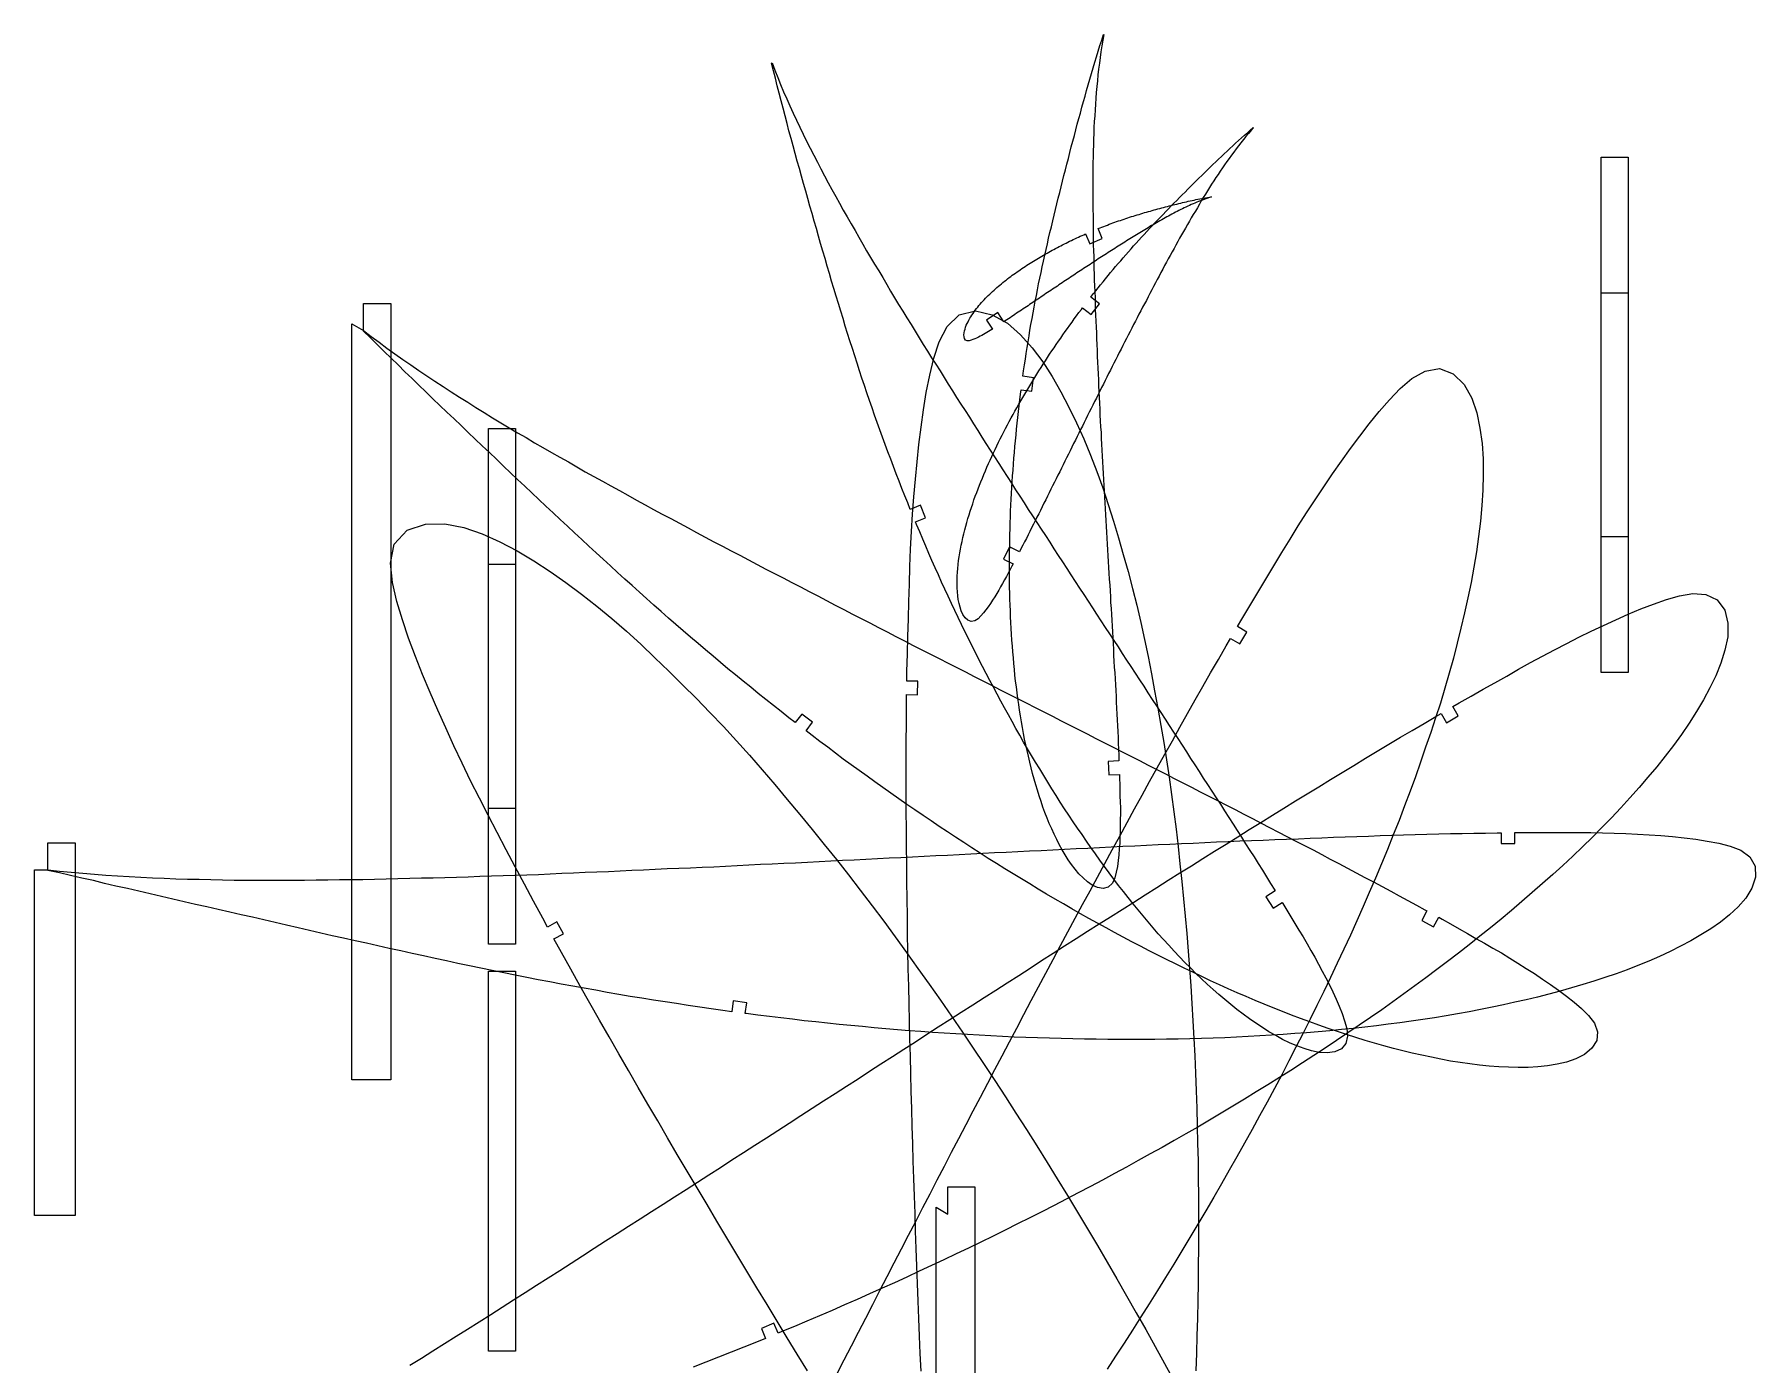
# Model space of a CAD drawing. Header units: metres. Extents: x -392 to 295, y -1011 to 85.
# Drawn here: x -377 to 257, y -405 to 85 of the extents above; entities that cross this region are included whole.
import ezdxf

# ---------------------------------------------------------------- set-up
doc = ezdxf.new("R2010")
doc.units = ezdxf.units.M
for name, color, linetype in [('JIG_OUTLINE', 5, 'Continuous'), ('OUTLINE', 7, 'Continuous'), ('RIB_OUTLINE', 7, 'Continuous')]:
    doc.layers.add(name, color=color, linetype=linetype)

msp = doc.modelspace()

# ---------------------------------------------------------------- linework, layer by layer
at = {"layer": 'JIG_OUTLINE'}
for points in [[(210, -75), (210, -100), (200, -100), (200, 40), (210, 40), (210, -75)], [(210, -125), (210, -150), (200, -150), (200, -10), (210, -10), (210, -125)], [(-246, -300), (-256, -300), (-260.33, -300), (-260.33, -21.41), (-256, -23.91), (-256, -13.91), (-246, -13.91), (-246, -300)], [(-200, -200), (-210, -200), (-210, -175), (-210, -60), (-200, -60), (-200, -200)], [(-200, -110), (-200, -250), (-210, -250), (-210, -225), (-210, -110), (-200, -110)], [(-362.33, -350), (-372.33, -350), (-377.33, -350), (-377.33, -222.66), (-372.33, -222.66), (-372.33, -212.66), (-362.33, -212.66), (-362.33, -350)], [(-200, -400), (-210, -400), (-210, -375), (-210, -260), (-200, -260), (-200, -400)]]:
    msp.add_lwpolyline(points, close=True, dxfattribs=at)
at = {"layer": 'OUTLINE'}
msp.add_lwpolyline([(-30.75, -625.61), (-40.75, -625.61), (-45.08, -625.61), (-45.08, -347.01), (-40.75, -349.51), (-40.75, -339.51), (-30.75, -339.51), (-30.75, -625.61)], close=True, dxfattribs=at)
at = {"layer": 'RIB_OUTLINE'}
for points in [[(16.77, 85.22), (16.38, 83.1), (16.04, 80.98), (15.71, 78.85), (15.38, 76.72), (15.11, 74.58), (14.86, 72.44), (14.61, 70.3), (14.38, 68.15), (14.18, 66), (13.99, 63.85), (13.79, 61.7), (13.64, 59.55), (13.52, 57.39), (13.4, 55.23), (13.25, 53.08), (13.12, 50.92), (13.03, 48.76), (12.99, 46.6), (12.94, 44.43), (12.89, 42.27), (12.79, 40.11), (12.75, 37.95), (12.74, 35.79), (12.75, 33.62), (12.74, 31.46), (12.73, 29.3), (12.68, 27.14), (12.67, 24.97), (12.71, 22.81), (12.76, 20.64), (12.8, 18.48), (12.79, 16.32), (12.78, 14.15), (12.78, 11.99), (12.82, 9.83), (12.89, 7.66), (12.97, 5.5), (13.05, 3.34), (13.08, 1.17), (13.11, -0.99), (13.16, -3.15), (13.23, -5.32), (13.33, -7.48), (13.43, -9.64), (13.52, -11.8), (13.58, -13.97), (13.63, -16.13), (13.7, -18.29), (13.78, -20.45), (13.89, -22.62), (14.01, -24.78), (14.11, -26.94), (14.21, -29.1), (14.27, -31.26), (14.33, -33.43), (14.42, -35.59), (14.51, -37.75), (14.62, -39.91), (14.74, -42.08), (14.86, -44.24), (14.97, -46.4), (15.06, -48.56), (15.15, -50.72), (15.25, -52.89), (15.35, -55.05), (15.47, -57.21), (15.59, -59.37), (15.72, -61.53), (15.84, -63.69), (15.96, -65.85), (16.07, -68.01), (16.17, -70.18), (16.28, -72.34), (16.4, -74.5), (16.52, -76.66), (16.65, -78.82), (16.77, -80.98), (16.91, -83.14), (17.03, -85.3), (17.15, -87.46), (17.27, -89.62), (17.39, -91.78), (17.51, -93.95), (17.64, -96.11), (17.76, -98.27), (17.89, -100.43), (18.02, -102.59), (18.15, -104.75), (18.28, -106.91), (18.4, -109.07), (18.53, -111.23), (18.66, -113.39), (18.79, -115.55), (18.92, -117.71), (19.04, -119.87), (19.16, -122.03), (19.28, -124.19), (19.41, -126.35), (19.53, -128.51), (19.67, -130.67), (19.81, -132.83), (19.93, -134.99), (20.05, -137.15), (20.16, -139.31), (20.27, -141.47), (20.38, -143.64), (20.5, -145.8), (20.63, -147.96), (20.77, -150.11), (20.9, -152.27), (21.02, -154.43), (21.14, -156.59), (21.25, -158.76), (21.35, -160.92), (21.45, -163.08), (21.56, -165.24), (21.68, -167.4), (21.82, -169.56), (21.94, -171.72), (22.03, -173.88), (22.09, -176.04), (22.16, -178.2), (22.24, -180.36), (22.33, -182.52), (22.33, -182.53), (18.34, -182.71), (18.57, -187.71), (22.54, -187.53), (22.58, -189.01), (22.63, -191.17), (22.67, -193.33), (22.71, -195.49), (22.79, -197.66), (22.85, -199.82), (22.86, -201.98), (22.83, -204.14), (22.8, -206.3), (22.78, -208.47), (22.72, -210.63), (22.6, -212.79), (22.46, -214.95), (22.28, -217.1), (22.08, -219.26), (21.76, -221.4), (21.34, -223.52), (20.8, -225.61), (19.91, -227.57), (18.42, -229), (16.5, -229.49), (14.47, -229.14), (12.52, -228.27), (10.72, -227.08), (9.1, -225.64), (7.6, -224.09), (6.19, -222.46), (4.88, -220.74), (3.66, -218.96), (2.5, -217.13), (1.4, -215.27), (0.36, -213.38), (-0.61, -211.45), (-1.55, -209.5), (-2.46, -207.54), (-3.33, -205.57), (-4.15, -203.57), (-4.92, -201.55), (-5.66, -199.52), (-6.36, -197.48), (-7.04, -195.42), (-7.7, -193.36), (-8.33, -191.3), (-8.92, -189.22), (-9.49, -187.13), (-10.04, -185.04), (-10.55, -182.94), (-11.04, -180.83), (-11.53, -178.72), (-11.99, -176.61), (-12.42, -174.49), (-12.83, -172.37), (-13.23, -170.24), (-13.6, -168.11), (-13.94, -165.97), (-14.27, -163.84), (-14.59, -161.7), (-14.9, -159.56), (-15.2, -157.41), (-15.48, -155.27), (-15.75, -153.12), (-15.99, -150.97), (-16.2, -148.82), (-16.39, -146.66), (-16.58, -144.5), (-16.76, -142.35), (-16.93, -140.19), (-17.09, -138.03), (-17.24, -135.87), (-17.38, -133.71), (-17.5, -131.55), (-17.59, -129.39), (-17.68, -127.23), (-17.75, -125.07), (-17.82, -122.9), (-17.88, -120.74), (-17.94, -118.58), (-17.98, -116.41), (-18.01, -114.25), (-18.02, -112.08), (-18.01, -109.92), (-17.99, -107.76), (-17.95, -105.59), (-17.92, -103.43), (-17.89, -101.26), (-17.85, -99.1), (-17.8, -96.94), (-17.74, -94.77), (-17.67, -92.61), (-17.57, -90.45), (-17.47, -88.28), (-17.35, -86.12), (-17.23, -83.96), (-17.11, -81.8), (-16.98, -79.64), (-16.85, -77.48), (-16.7, -75.32), (-16.54, -73.16), (-16.37, -71), (-16.19, -68.85), (-16, -66.69), (-15.8, -64.54), (-15.6, -62.38), (-15.39, -60.23), (-15.17, -58.07), (-14.95, -55.92), (-14.71, -53.77), (-14.45, -51.62), (-14.19, -49.47), (-13.92, -47.33), (-13.71, -45.74), (-9.77, -46.27), (-9.1, -41.31), (-13.06, -40.78), (-12.79, -38.74), (-12.48, -36.6), (-12.15, -34.46), (-11.81, -32.32), (-11.47, -30.19), (-11.13, -28.05), (-10.79, -25.91), (-10.45, -23.77), (-10.08, -21.64), (-9.7, -19.51), (-9.29, -17.39), (-8.89, -15.26), (-8.49, -13.13), (-8.1, -11), (-7.69, -8.88), (-7.27, -6.76), (-6.82, -4.64), (-6.37, -2.52), (-5.91, -0.41), (-5.46, 1.71), (-4.98, 3.82), (-4.51, 5.93), (-4.05, 8.04), (-3.57, 10.16), (-3.08, 12.26), (-2.57, 14.36), (-2.06, 16.47), (-1.56, 18.57), (-1.07, 20.68), (-0.59, 22.79), (-0.06, 24.88), (0.49, 26.98), (1.02, 29.07), (1.53, 31.18), (2.05, 33.27), (2.6, 35.37), (3.16, 37.46), (3.7, 39.55), (4.22, 41.65), (4.76, 43.74), (5.33, 45.82), (5.9, 47.91), (6.43, 50.01), (6.98, 52.1), (7.54, 54.18), (8.12, 56.26), (8.69, 58.35), (9.24, 60.44), (9.84, 62.51), (10.41, 64.59), (10.99, 66.67), (11.61, 68.74), (12.23, 70.8), (12.8, 72.88), (13.44, 74.94), (14.1, 76.98), (14.69, 79.06), (15.33, 81.11), (15.97, 83.16), (16.59, 85.22), (16.77, 85.22)], [(-105.52, 74.73), (-104.5, 72.05), (-103.42, 69.39), (-102.33, 66.74), (-101.23, 64.1), (-100.08, 61.47), (-98.89, 58.86), (-97.7, 56.24), (-96.49, 53.64), (-95.25, 51.04), (-94, 48.45), (-92.76, 45.87), (-91.46, 43.3), (-90.14, 40.74), (-88.81, 38.19), (-87.5, 35.63), (-86.19, 33.07), (-84.83, 30.53), (-83.42, 28.02), (-82.01, 25.51), (-80.61, 22.99), (-79.25, 20.46), (-77.84, 17.95), (-76.4, 15.45), (-74.93, 12.97), (-73.48, 10.48), (-72.05, 7.98), (-70.64, 5.47), (-69.19, 2.98), (-67.69, 0.52), (-66.2, -1.95), (-64.7, -4.41), (-63.25, -6.9), (-61.8, -9.39), (-60.35, -11.88), (-58.85, -14.34), (-57.33, -16.79), (-55.79, -19.23), (-54.26, -21.67), (-52.77, -24.14), (-51.29, -26.61), (-49.78, -29.06), (-48.25, -31.51), (-46.7, -33.93), (-45.14, -36.36), (-43.59, -38.79), (-42.07, -41.24), (-40.57, -43.7), (-39.04, -46.14), (-37.5, -48.58), (-35.93, -51), (-34.36, -53.41), (-32.8, -55.84), (-31.25, -58.26), (-29.73, -60.72), (-28.21, -63.16), (-26.67, -65.6), (-25.12, -68.03), (-23.55, -70.45), (-21.99, -72.87), (-20.41, -75.29), (-18.84, -77.7), (-17.3, -80.14), (-15.75, -82.57), (-14.2, -85), (-12.64, -87.42), (-11.07, -89.84), (-9.49, -92.25), (-7.91, -94.66), (-6.33, -97.07), (-4.76, -99.49), (-3.19, -101.91), (-1.63, -104.33), (-0.07, -106.76), (1.5, -109.17), (3.07, -111.59), (4.65, -114), (6.23, -116.41), (7.82, -118.82), (9.4, -121.23), (10.97, -123.64), (12.54, -126.06), (14.11, -128.48), (15.69, -130.89), (17.26, -133.31), (18.84, -135.72), (20.42, -138.13), (22, -140.54), (23.58, -142.95), (25.16, -145.36), (26.73, -147.77), (28.31, -150.19), (29.89, -152.6), (31.47, -155.01), (33.04, -157.42), (34.62, -159.84), (36.19, -162.25), (37.76, -164.67), (39.33, -167.09), (40.9, -169.5), (42.48, -171.91), (44.06, -174.32), (45.64, -176.73), (47.2, -179.16), (48.75, -181.58), (50.31, -184.01), (51.87, -186.43), (53.43, -188.85), (55, -191.27), (56.58, -193.68), (58.15, -196.09), (59.72, -198.51), (61.28, -200.93), (62.83, -203.36), (64.37, -205.8), (65.91, -208.23), (67.46, -210.66), (69.01, -213.09), (70.59, -215.5), (72.14, -217.92), (73.68, -220.36), (75.18, -222.82), (76.68, -225.28), (78.19, -227.73), (79.72, -230.17), (79.89, -230.45), (76.5, -232.58), (79.16, -236.81), (82.54, -234.69), (82.77, -235.06), (84.25, -237.53), (85.73, -240), (87.2, -242.48), (88.66, -244.96), (90.16, -247.41), (91.65, -249.88), (93.08, -252.38), (94.48, -254.9), (95.86, -257.43), (97.25, -259.95), (98.6, -262.49), (99.87, -265.07), (101.13, -267.67), (102.35, -270.28), (103.53, -272.9), (104.58, -275.59), (105.51, -278.32), (106.29, -281.09), (106.62, -283.93), (106, -286.61), (104.3, -288.58), (101.83, -289.7), (99.01, -290.08), (96.14, -289.94), (93.32, -289.35), (90.56, -288.54), (87.85, -287.57), (85.21, -286.43), (82.63, -285.15), (80.11, -283.78), (77.62, -282.33), (75.18, -280.81), (72.79, -279.2), (70.43, -277.56), (68.11, -275.87), (65.82, -274.13), (63.56, -272.34), (61.35, -270.5), (59.17, -268.63), (57.02, -266.71), (54.89, -264.78), (52.78, -262.82), (50.7, -260.83), (48.65, -258.81), (46.62, -256.76), (44.62, -254.69), (42.65, -252.59), (40.7, -250.48), (38.76, -248.35), (36.83, -246.2), (34.94, -244.03), (33.06, -241.85), (31.2, -239.65), (29.37, -237.43), (27.57, -235.17), (25.78, -232.92), (24, -230.65), (22.23, -228.38), (20.47, -226.09), (18.73, -223.8), (17.01, -221.49), (15.31, -219.16), (13.65, -216.81), (12, -214.45), (10.35, -212.08), (8.72, -209.7), (7.1, -207.32), (5.48, -204.93), (3.88, -202.54), (2.29, -200.13), (0.72, -197.72), (-0.82, -195.28), (-2.35, -192.84), (-3.87, -190.39), (-5.38, -187.94), (-6.88, -185.48), (-8.38, -183.01), (-9.86, -180.54), (-11.33, -178.06), (-12.78, -175.57), (-14.2, -173.06), (-15.61, -170.55), (-17.02, -168.03), (-18.42, -165.51), (-19.81, -162.99), (-21.21, -160.47), (-22.58, -157.93), (-23.95, -155.4), (-25.3, -152.85), (-26.63, -150.29), (-27.94, -147.73), (-29.24, -145.15), (-30.54, -142.58), (-31.83, -140), (-33.12, -137.43), (-34.41, -134.84), (-35.67, -132.26), (-36.92, -129.66), (-38.16, -127.06), (-39.39, -124.45), (-40.6, -121.83), (-41.81, -119.21), (-43.01, -116.59), (-44.2, -113.97), (-45.39, -111.34), (-46.56, -108.71), (-47.72, -106.07), (-48.85, -103.42), (-49.98, -100.77), (-51.1, -98.11), (-52.22, -95.45), (-52.63, -94.45), (-48.95, -92.94), (-50.85, -88.31), (-54.55, -89.83), (-55.52, -87.46), (-56.6, -84.79), (-57.64, -82.1), (-58.68, -79.41), (-59.72, -76.72), (-60.75, -74.03), (-61.79, -71.34), (-62.82, -68.65), (-63.83, -65.95), (-64.82, -63.24), (-65.77, -60.53), (-66.74, -57.81), (-67.7, -55.09), (-68.67, -52.38), (-69.63, -49.66), (-70.56, -46.93), (-71.47, -44.2), (-72.37, -41.46), (-73.26, -38.72), (-74.16, -35.98), (-75.04, -33.24), (-75.91, -30.49), (-76.79, -27.75), (-77.67, -25), (-78.52, -22.25), (-79.35, -19.49), (-80.19, -16.73), (-81.03, -13.98), (-81.88, -11.23), (-82.74, -8.48), (-83.55, -5.71), (-84.34, -2.94), (-85.14, -0.18), (-85.98, 2.58), (-86.8, 5.34), (-87.59, 8.11), (-88.36, 10.88), (-89.15, 13.65), (-89.98, 16.41), (-90.77, 19.18), (-91.53, 21.95), (-92.31, 24.72), (-93.11, 27.49), (-93.9, 30.25), (-94.68, 33.03), (-95.44, 35.8), (-96.21, 38.57), (-96.99, 41.34), (-97.73, 44.11), (-98.5, 46.89), (-99.26, 49.66), (-99.97, 52.44), (-100.69, 55.21), (-101.46, 57.98), (-102.16, 60.76), (-102.83, 63.54), (-103.58, 66.31), (-104.28, 69.08), (-104.98, 71.86), (-105.7, 74.63), (-105.52, 74.73)], [(71.92, 50.82), (70.96, 49.74), (70.03, 48.65), (69.1, 47.55), (68.18, 46.44), (67.28, 45.31), (66.4, 44.17), (65.52, 43.03), (64.66, 41.88), (63.8, 40.72), (62.95, 39.55), (62.1, 38.39), (61.28, 37.21), (60.48, 36.01), (59.67, 34.81), (58.85, 33.62), (58.04, 32.43), (57.25, 31.22), (56.5, 29.99), (55.74, 28.76), (54.98, 27.54), (54.19, 26.33), (53.43, 25.1), (52.69, 23.86), (51.97, 22.61), (51.24, 21.36), (50.5, 20.12), (49.74, 18.89), (49, 17.65), (48.3, 16.39), (47.6, 15.13), (46.9, 13.86), (46.16, 12.62), (45.43, 11.38), (44.7, 10.13), (44, 8.87), (43.31, 7.6), (42.63, 6.32), (41.96, 5.05), (41.24, 3.79), (40.53, 2.53), (39.84, 1.27), (39.15, 0), (38.49, -1.29), (37.82, -2.57), (37.16, -3.85), (36.47, -5.12), (35.76, -6.38), (35.08, -7.65), (34.4, -8.93), (33.74, -10.22), (33.09, -11.5), (32.43, -12.79), (31.76, -14.07), (31.07, -15.34), (30.39, -16.61), (29.71, -17.89), (29.04, -19.17), (28.39, -20.45), (27.73, -21.74), (27.08, -23.03), (26.42, -24.32), (25.76, -25.6), (25.09, -26.88), (24.42, -28.16), (23.76, -29.45), (23.1, -30.73), (22.45, -32.02), (21.81, -33.32), (21.16, -34.61), (20.51, -35.9), (19.86, -37.18), (19.19, -38.47), (18.54, -39.76), (17.88, -41.04), (17.24, -42.33), (16.59, -43.63), (15.95, -44.92), (15.3, -46.21), (14.66, -47.51), (14.01, -48.8), (13.36, -50.09), (12.71, -51.38), (12.06, -52.67), (11.42, -53.96), (10.77, -55.25), (10.13, -56.55), (9.49, -57.84), (8.85, -59.13), (8.2, -60.43), (7.56, -61.72), (6.92, -63.02), (6.27, -64.31), (5.63, -65.6), (4.99, -66.9), (4.35, -68.19), (3.7, -69.48), (3.05, -70.77), (2.41, -72.07), (1.77, -73.36), (1.13, -74.66), (0.5, -75.95), (-0.14, -77.25), (-0.79, -78.54), (-1.45, -79.83), (-2.1, -81.12), (-2.75, -82.41), (-3.39, -83.7), (-4.03, -84.99), (-4.66, -86.29), (-5.3, -87.59), (-5.94, -88.88), (-6.58, -90.18), (-7.23, -91.46), (-7.89, -92.75), (-8.54, -94.04), (-9.19, -95.33), (-9.84, -96.62), (-10.46, -97.92), (-11.1, -99.22), (-11.76, -100.5), (-12.44, -101.78), (-13.12, -103.05), (-13.78, -104.33), (-14.37, -105.48), (-17.94, -103.67), (-20.2, -108.13), (-16.67, -109.92), (-17.11, -110.74), (-17.8, -112.01), (-18.49, -113.28), (-19.15, -114.56), (-19.82, -115.83), (-20.53, -117.09), (-21.26, -118.34), (-21.99, -119.59), (-22.71, -120.84), (-23.45, -122.08), (-24.24, -123.29), (-25.03, -124.49), (-25.84, -125.69), (-26.67, -126.87), (-27.57, -128), (-28.52, -129.09), (-29.53, -130.12), (-30.72, -130.93), (-32.08, -131.19), (-33.34, -130.71), (-34.35, -129.76), (-35.16, -128.57), (-35.78, -127.27), (-36.24, -125.9), (-36.6, -124.51), (-36.89, -123.09), (-37.09, -121.67), (-37.21, -120.23), (-37.29, -118.79), (-37.33, -117.35), (-37.32, -115.9), (-37.25, -114.46), (-37.17, -113.02), (-37.06, -111.58), (-36.92, -110.15), (-36.75, -108.72), (-36.54, -107.29), (-36.31, -105.87), (-36.04, -104.45), (-35.77, -103.03), (-35.47, -101.62), (-35.16, -100.21), (-34.83, -98.8), (-34.47, -97.4), (-34.1, -96.01), (-33.71, -94.62), (-33.31, -93.23), (-32.89, -91.85), (-32.47, -90.47), (-32.02, -89.1), (-31.56, -87.73), (-31.09, -86.36), (-30.6, -85.01), (-30.09, -83.65), (-29.58, -82.31), (-29.06, -80.96), (-28.53, -79.61), (-27.99, -78.27), (-27.45, -76.93), (-26.89, -75.6), (-26.32, -74.27), (-25.73, -72.96), (-25.12, -71.65), (-24.52, -70.34), (-23.91, -69.03), (-23.29, -67.72), (-22.67, -66.42), (-22.05, -65.11), (-21.41, -63.82), (-20.76, -62.53), (-20.1, -61.24), (-19.43, -59.96), (-18.75, -58.69), (-18.07, -57.41), (-17.39, -56.14), (-16.7, -54.87), (-16.01, -53.6), (-15.31, -52.34), (-14.6, -51.08), (-13.87, -49.83), (-13.14, -48.59), (-12.4, -47.35), (-11.66, -46.11), (-10.92, -44.86), (-10.18, -43.62), (-9.43, -42.39), (-8.68, -41.16), (-7.91, -39.93), (-7.14, -38.71), (-6.36, -37.49), (-5.57, -36.28), (-4.78, -35.08), (-3.99, -33.87), (-3.2, -32.66), (-2.4, -31.45), (-1.6, -30.25), (-0.79, -29.06), (0.03, -27.87), (0.86, -26.68), (1.69, -25.5), (2.52, -24.32), (3.36, -23.14), (4.2, -21.96), (5.04, -20.79), (5.89, -19.62), (6.74, -18.46), (7.61, -17.3), (8.48, -16.15), (8.94, -15.54), (12.09, -17.97), (15.15, -14.01), (11.98, -11.57), (11.99, -11.56), (12.88, -10.42), (13.77, -9.28), (14.68, -8.16), (15.59, -7.04), (16.5, -5.92), (17.41, -4.8), (18.33, -3.68), (19.24, -2.56), (20.16, -1.45), (21.1, -0.35), (22.05, 0.74), (22.99, 1.83), (23.94, 2.93), (24.88, 4.02), (25.83, 5.11), (26.78, 6.19), (27.75, 7.26), (28.73, 8.33), (29.7, 9.39), (30.67, 10.46), (31.66, 11.52), (32.64, 12.58), (33.62, 13.64), (34.6, 14.7), (35.6, 15.75), (36.6, 16.78), (37.61, 17.82), (38.6, 18.86), (39.6, 19.91), (40.59, 20.96), (41.6, 21.99), (42.62, 23.01), (43.64, 24.03), (44.64, 25.07), (45.65, 26.1), (46.68, 27.12), (47.71, 28.13), (48.73, 29.15), (49.74, 30.18), (50.76, 31.2), (51.8, 32.2), (52.84, 33.21), (53.86, 34.23), (54.88, 35.25), (55.91, 36.26), (56.96, 37.25), (58, 38.25), (59.03, 39.26), (60.08, 40.25), (61.12, 41.24), (62.17, 42.23), (63.23, 43.2), (64.3, 44.17), (65.34, 45.16), (66.42, 46.11), (67.51, 47.05), (68.57, 48.03), (69.65, 48.98), (70.73, 49.93), (71.8, 50.89), (71.92, 50.82)], [(56.43, 25.32), (55.74, 25.11), (55.05, 24.88), (54.37, 24.65), (53.69, 24.42), (53.01, 24.17), (52.34, 23.9), (51.67, 23.64), (51, 23.37), (50.33, 23.09), (49.67, 22.81), (49, 22.53), (48.34, 22.23), (47.69, 21.92), (47.04, 21.61), (46.38, 21.31), (45.73, 21), (45.08, 20.68), (44.44, 20.34), (43.8, 20), (43.16, 19.67), (42.51, 19.35), (41.87, 19.01), (41.24, 18.66), (40.61, 18.3), (39.98, 17.95), (39.35, 17.6), (38.71, 17.26), (38.08, 16.91), (37.46, 16.54), (36.83, 16.18), (36.21, 15.81), (35.58, 15.46), (34.95, 15.1), (34.32, 14.75), (33.7, 14.38), (33.08, 14), (32.47, 13.62), (31.85, 13.24), (31.23, 12.87), (30.6, 12.51), (29.98, 12.14), (29.37, 11.76), (28.76, 11.37), (28.15, 10.98), (27.54, 10.59), (26.92, 10.22), (26.3, 9.85), (25.68, 9.47), (25.07, 9.09), (24.46, 8.69), (23.86, 8.3), (23.25, 7.91), (22.64, 7.52), (22.02, 7.14), (21.4, 6.77), (20.79, 6.38), (20.18, 5.99), (19.57, 5.6), (18.97, 5.21), (18.36, 4.81), (17.76, 4.41), (17.15, 4.03), (16.54, 3.64), (15.93, 3.25), (15.32, 2.86), (14.71, 2.47), (14.11, 2.07), (13.51, 1.67), (12.9, 1.27), (12.3, 0.87), (11.69, 0.48), (11.08, 0.09), (10.48, -0.31), (9.87, -0.7), (9.27, -1.1), (8.67, -1.5), (8.06, -1.9), (7.46, -2.3), (6.86, -2.7), (6.26, -3.1), (5.65, -3.5), (5.05, -3.9), (4.45, -4.3), (3.84, -4.7), (3.24, -5.1), (2.64, -5.5), (2.04, -5.9), (1.44, -6.3), (0.84, -6.71), (0.24, -7.11), (-0.36, -7.51), (-0.97, -7.91), (-1.57, -8.31), (-2.17, -8.72), (-2.77, -9.12), (-3.37, -9.52), (-3.97, -9.92), (-4.57, -10.32), (-5.17, -10.72), (-5.77, -11.13), (-6.37, -11.54), (-6.97, -11.94), (-7.57, -12.34), (-8.18, -12.74), (-8.78, -13.14), (-9.38, -13.54), (-9.98, -13.94), (-10.58, -14.34), (-11.18, -14.75), (-11.77, -15.16), (-12.37, -15.57), (-12.97, -15.97), (-13.58, -16.37), (-14.18, -16.77), (-14.78, -17.16), (-15.39, -17.56), (-15.99, -17.97), (-16.58, -18.38), (-17.18, -18.79), (-17.78, -19.18), (-18.39, -19.57), (-19, -19.96), (-19.61, -20.35), (-20.08, -20.66), (-22.29, -17.32), (-26.46, -20.09), (-24.29, -23.36), (-24.47, -23.48), (-25.08, -23.87), (-25.7, -24.25), (-26.32, -24.61), (-26.95, -24.97), (-27.57, -25.34), (-28.2, -25.7), (-28.84, -26.03), (-29.48, -26.36), (-30.13, -26.68), (-30.79, -26.99), (-31.46, -27.26), (-32.14, -27.49), (-32.84, -27.68), (-33.56, -27.72), (-34.21, -27.45), (-34.6, -26.88), (-34.76, -26.19), (-34.79, -25.48), (-34.73, -24.76), (-34.58, -24.05), (-34.39, -23.35), (-34.17, -22.66), (-33.91, -21.99), (-33.61, -21.33), (-33.29, -20.68), (-32.96, -20.04), (-32.6, -19.41), (-32.22, -18.8), (-31.83, -18.19), (-31.43, -17.59), (-31.02, -17), (-30.6, -16.41), (-30.16, -15.84), (-29.7, -15.28), (-29.24, -14.72), (-28.77, -14.17), (-28.29, -13.63), (-27.81, -13.09), (-27.32, -12.56), (-26.82, -12.04), (-26.32, -11.52), (-25.8, -11.01), (-25.29, -10.51), (-24.76, -10), (-24.24, -9.51), (-23.7, -9.02), (-23.16, -8.54), (-22.62, -8.06), (-22.07, -7.59), (-21.52, -7.13), (-20.96, -6.67), (-20.4, -6.21), (-19.84, -5.76), (-19.27, -5.31), (-18.7, -4.86), (-18.13, -4.42), (-17.55, -3.98), (-16.97, -3.56), (-16.38, -3.14), (-15.79, -2.72), (-15.2, -2.3), (-14.61, -1.89), (-14.01, -1.48), (-13.42, -1.07), (-12.82, -0.66), (-12.22, -0.26), (-11.61, 0.13), (-11, 0.52), (-10.39, 0.9), (-9.78, 1.29), (-9.16, 1.67), (-8.55, 2.05), (-7.93, 2.43), (-7.31, 2.8), (-6.69, 3.17), (-6.06, 3.53), (-5.43, 3.89), (-4.8, 4.24), (-4.17, 4.6), (-3.54, 4.95), (-2.91, 5.31), (-2.28, 5.66), (-1.64, 6), (-1.01, 6.35), (-0.37, 6.68), (0.28, 7.01), (0.92, 7.34), (1.57, 7.67), (2.21, 7.99), (2.86, 8.32), (3.5, 8.65), (4.15, 8.97), (4.8, 9.28), (5.45, 9.59), (6.11, 9.9), (6.76, 10.2), (7.42, 10.51), (8.08, 10.81), (8.74, 11.11), (9.39, 11.41), (10.06, 11.7), (10.06, 11.71), (11.57, 8.05), (16.19, 9.95), (14.67, 13.65), (14.72, 13.67), (15.39, 13.94), (16.06, 14.21), (16.74, 14.47), (17.41, 14.72), (18.09, 14.98), (18.77, 15.23), (19.44, 15.49), (20.12, 15.75), (20.8, 15.99), (21.48, 16.24), (22.16, 16.47), (22.85, 16.7), (23.53, 16.94), (24.21, 17.17), (24.9, 17.41), (25.58, 17.64), (26.27, 17.85), (26.96, 18.07), (27.66, 18.28), (28.35, 18.5), (29.04, 18.71), (29.73, 18.91), (30.42, 19.13), (31.11, 19.34), (31.81, 19.54), (32.5, 19.73), (33.2, 19.92), (33.9, 20.12), (34.59, 20.32), (35.28, 20.53), (35.98, 20.71), (36.68, 20.89), (37.38, 21.08), (38.08, 21.27), (38.78, 21.46), (39.48, 21.64), (40.18, 21.81), (40.88, 21.99), (41.58, 22.18), (42.28, 22.36), (42.98, 22.52), (43.68, 22.69), (44.38, 22.87), (45.08, 23.05), (45.79, 23.22), (46.49, 23.38), (47.19, 23.55), (47.9, 23.72), (48.6, 23.87), (49.31, 24.03), (50.01, 24.19), (50.72, 24.33), (51.43, 24.46), (52.13, 24.62), (52.84, 24.75), (53.55, 24.87), (54.26, 25.01), (54.97, 25.14), (55.68, 25.26), (56.39, 25.39), (56.43, 25.32)], [(-256, -23.91), (-253.18, -26.1), (-250.31, -28.24), (-247.43, -30.36), (-244.54, -32.47), (-241.61, -34.54), (-238.66, -36.57), (-235.71, -38.6), (-232.74, -40.61), (-229.74, -42.59), (-226.75, -44.57), (-223.75, -46.54), (-220.72, -48.47), (-217.67, -50.36), (-214.62, -52.26), (-211.58, -54.17), (-208.54, -56.08), (-205.46, -57.94), (-202.36, -59.75), (-199.25, -61.56), (-196.15, -63.38), (-193.08, -65.24), (-189.97, -67.05), (-186.84, -68.83), (-183.7, -70.58), (-180.57, -72.35), (-177.44, -74.13), (-174.33, -75.94), (-171.2, -77.71), (-168.04, -79.43), (-164.88, -81.15), (-161.72, -82.86), (-158.59, -84.63), (-155.45, -86.4), (-152.31, -88.16), (-149.15, -89.88), (-145.97, -91.56), (-142.79, -93.24), (-139.6, -94.92), (-136.45, -96.65), (-133.29, -98.37), (-130.12, -100.08), (-126.94, -101.76), (-123.74, -103.41), (-120.55, -105.06), (-117.35, -106.72), (-114.17, -108.41), (-111.01, -110.12), (-107.82, -111.8), (-104.64, -113.47), (-101.43, -115.1), (-98.22, -116.74), (-95.02, -118.38), (-91.83, -120.03), (-88.65, -121.73), (-85.47, -123.42), (-82.29, -125.09), (-79.09, -126.75), (-75.89, -128.39), (-72.68, -130.03), (-69.48, -131.66), (-66.27, -133.3), (-63.08, -134.96), (-59.89, -136.62), (-56.69, -138.28), (-53.49, -139.93), (-50.29, -141.56), (-47.08, -143.19), (-43.87, -144.81), (-40.66, -146.44), (-37.45, -148.08), (-34.25, -149.72), (-31.05, -151.37), (-27.85, -153.01), (-24.64, -154.65), (-21.44, -156.29), (-18.23, -157.91), (-15.01, -159.54), (-11.8, -161.16), (-8.59, -162.79), (-5.39, -164.42), (-2.18, -166.06), (1.02, -167.7), (4.23, -169.34), (7.43, -170.97), (10.64, -172.6), (13.85, -174.23), (17.06, -175.87), (20.26, -177.5), (23.47, -179.13), (26.68, -180.77), (29.88, -182.4), (33.09, -184.04), (36.29, -185.67), (39.5, -187.31), (42.7, -188.95), (45.9, -190.59), (49.1, -192.24), (52.3, -193.88), (55.5, -195.53), (58.71, -197.16), (61.91, -198.8), (65.11, -200.44), (68.3, -202.1), (71.49, -203.77), (74.69, -205.42), (77.87, -207.1), (81.07, -208.75), (84.26, -210.4), (87.46, -212.05), (90.66, -213.7), (93.85, -215.35), (97.04, -217.02), (100.22, -218.7), (103.4, -220.39), (106.57, -222.08), (109.75, -223.77), (112.93, -225.44), (116.13, -227.09), (119.31, -228.77), (122.48, -230.47), (125.62, -232.21), (128.77, -233.95), (131.93, -235.68), (135.09, -237.39), (135.8, -237.78), (133.9, -241.3), (138.3, -243.68), (140.2, -240.17), (141.4, -240.83), (144.54, -242.6), (147.66, -244.38), (150.78, -246.17), (153.9, -247.96), (157.04, -249.71), (160.16, -251.48), (163.26, -253.31), (166.33, -255.19), (169.39, -257.08), (172.45, -258.97), (175.47, -260.91), (178.45, -262.92), (181.41, -264.96), (184.35, -267.04), (187.25, -269.17), (190.06, -271.42), (192.76, -273.79), (195.35, -276.29), (197.53, -279.12), (198.71, -282.34), (198.39, -285.57), (196.62, -288.43), (193.88, -290.69), (190.71, -292.36), (187.3, -293.5), (183.8, -294.32), (180.26, -294.92), (176.69, -295.28), (173.1, -295.46), (169.51, -295.51), (165.92, -295.45), (162.33, -295.27), (158.75, -294.98), (155.18, -294.63), (151.62, -294.2), (148.06, -293.7), (144.52, -293.12), (140.99, -292.47), (137.47, -291.76), (133.95, -291.01), (130.45, -290.21), (126.95, -289.38), (123.47, -288.49), (120, -287.54), (116.54, -286.56), (113.1, -285.53), (109.67, -284.45), (106.24, -283.36), (102.83, -282.24), (99.42, -281.1), (96.02, -279.91), (92.64, -278.69), (89.26, -277.45), (85.9, -276.17), (82.56, -274.84), (79.22, -273.5), (75.89, -272.14), (72.56, -270.77), (69.25, -269.37), (65.94, -267.95), (62.64, -266.51), (59.36, -265.05), (56.1, -263.52), (52.84, -261.99), (49.59, -260.44), (46.35, -258.88), (43.12, -257.31), (39.89, -255.72), (36.67, -254.12), (33.46, -252.49), (30.26, -250.85), (27.07, -249.17), (23.9, -247.47), (20.73, -245.76), (17.57, -244.05), (14.41, -242.32), (11.26, -240.58), (8.12, -238.82), (4.99, -237.04), (1.87, -235.25), (-1.23, -233.42), (-4.32, -231.58), (-7.41, -229.73), (-10.49, -227.87), (-13.57, -226.01), (-16.65, -224.15), (-19.71, -222.26), (-22.77, -220.36), (-25.81, -218.44), (-28.85, -216.51), (-31.87, -214.55), (-34.88, -212.58), (-37.89, -210.6), (-40.89, -208.62), (-43.89, -206.64), (-46.89, -204.64), (-49.87, -202.63), (-52.85, -200.6), (-55.81, -198.56), (-58.76, -196.5), (-61.71, -194.43), (-64.65, -192.35), (-67.58, -190.27), (-70.51, -188.18), (-73.43, -186.07), (-76.34, -183.95), (-79.24, -181.82), (-82.12, -179.67), (-85, -177.51), (-87.87, -175.34), (-90.74, -173.16), (-92.97, -171.45), (-90.54, -168.3), (-94.5, -165.24), (-96.94, -168.41), (-99.3, -166.59), (-102.14, -164.37), (-104.95, -162.13), (-107.76, -159.88), (-110.56, -157.62), (-113.37, -155.36), (-116.17, -153.1), (-118.97, -150.84), (-121.75, -148.56), (-124.52, -146.26), (-127.26, -143.93), (-130, -141.6), (-132.75, -139.28), (-135.5, -136.96), (-138.24, -134.62), (-140.96, -132.26), (-143.66, -129.88), (-146.35, -127.5), (-149.04, -125.11), (-151.73, -122.72), (-154.41, -120.31), (-157.07, -117.9), (-159.76, -115.5), (-162.43, -113.09), (-165.09, -110.67), (-167.72, -108.22), (-170.36, -105.78), (-173.01, -103.34), (-175.66, -100.91), (-178.32, -98.49), (-180.94, -96.03), (-183.55, -93.56), (-186.17, -91.09), (-188.81, -88.65), (-191.44, -86.19), (-194.04, -83.72), (-196.64, -81.23), (-199.25, -78.76), (-201.88, -76.31), (-204.49, -73.84), (-207.08, -71.35), (-209.67, -68.86), (-212.29, -66.4), (-214.91, -63.93), (-217.51, -61.46), (-220.09, -58.96), (-222.69, -56.48), (-225.3, -54.02), (-227.87, -51.52), (-230.47, -49.04), (-233.06, -46.56), (-235.62, -44.05), (-238.17, -41.54), (-240.78, -39.08), (-243.32, -36.57), (-245.85, -34.04), (-248.44, -31.58), (-250.99, -29.08), (-253.54, -26.57), (-256.11, -24.09), (-256, -23.91)], [(-372.33, -222.66), (-368.07, -223.15), (-363.8, -223.56), (-359.53, -223.95), (-355.25, -224.32), (-350.97, -224.62), (-346.68, -224.88), (-342.39, -225.15), (-338.1, -225.38), (-333.8, -225.57), (-329.51, -225.76), (-325.21, -225.94), (-320.91, -226.07), (-316.6, -226.15), (-312.3, -226.24), (-307.99, -226.35), (-303.69, -226.44), (-299.38, -226.49), (-295.07, -226.47), (-290.76, -226.46), (-286.45, -226.45), (-282.14, -226.49), (-277.83, -226.47), (-273.52, -226.41), (-269.21, -226.33), (-264.9, -226.26), (-260.59, -226.21), (-256.28, -226.18), (-251.97, -226.12), (-247.66, -225.99), (-243.35, -225.87), (-239.03, -225.74), (-234.72, -225.67), (-230.41, -225.6), (-226.1, -225.52), (-221.79, -225.39), (-217.48, -225.23), (-213.17, -225.06), (-208.86, -224.88), (-204.55, -224.77), (-200.24, -224.65), (-195.92, -224.5), (-191.61, -224.33), (-187.31, -224.13), (-183, -223.92), (-178.69, -223.72), (-174.38, -223.56), (-170.07, -223.42), (-165.76, -223.24), (-161.45, -223.05), (-157.14, -222.83), (-152.83, -222.61), (-148.52, -222.39), (-144.21, -222.19), (-139.9, -222.04), (-135.59, -221.88), (-131.28, -221.69), (-126.97, -221.5), (-122.66, -221.29), (-118.35, -221.07), (-114.05, -220.85), (-109.74, -220.63), (-105.43, -220.44), (-101.12, -220.25), (-96.81, -220.05), (-92.5, -219.84), (-88.19, -219.62), (-83.88, -219.4), (-79.58, -219.16), (-75.27, -218.93), (-70.96, -218.72), (-66.65, -218.5), (-62.34, -218.3), (-58.03, -218.1), (-53.73, -217.88), (-49.42, -217.66), (-45.11, -217.44), (-40.8, -217.21), (-36.49, -216.98), (-32.19, -216.76), (-27.88, -216.54), (-23.57, -216.33), (-19.26, -216.12), (-14.95, -215.91), (-10.64, -215.69), (-6.34, -215.48), (-2.03, -215.26), (2.28, -215.04), (6.59, -214.83), (10.9, -214.62), (15.2, -214.41), (19.51, -214.2), (23.82, -213.99), (28.13, -213.78), (32.44, -213.58), (36.75, -213.37), (41.05, -213.18), (45.36, -212.99), (49.67, -212.8), (53.98, -212.6), (58.29, -212.4), (62.6, -212.2), (66.9, -212.01), (71.21, -211.85), (75.52, -211.68), (79.83, -211.5), (84.14, -211.35), (88.45, -211.18), (92.76, -211.01), (97.07, -210.82), (101.38, -210.65), (105.68, -210.48), (109.99, -210.33), (114.3, -210.2), (118.61, -210.07), (122.92, -209.95), (127.23, -209.82), (131.54, -209.69), (135.85, -209.53), (140.16, -209.4), (144.47, -209.3), (148.78, -209.24), (153.09, -209.18), (157.4, -209.11), (161.71, -209.04), (163.17, -209.01), (163.24, -213.01), (168.24, -212.92), (168.17, -208.93), (170.33, -208.9), (174.64, -208.89), (178.95, -208.9), (183.26, -208.93), (187.57, -208.95), (191.88, -208.93), (196.19, -208.94), (200.5, -209.02), (204.81, -209.15), (209.12, -209.32), (213.42, -209.49), (217.72, -209.74), (222.02, -210.07), (226.32, -210.44), (230.61, -210.87), (234.89, -211.37), (239.15, -212.04), (243.38, -212.87), (247.57, -213.91), (251.55, -215.46), (254.86, -217.93), (256.79, -221.33), (256.94, -225.36), (255.57, -229.39), (253.33, -233.06), (250.47, -236.28), (247.31, -239.2), (243.97, -241.91), (240.44, -244.38), (236.8, -246.67), (233.07, -248.82), (229.28, -250.85), (225.42, -252.77), (221.51, -254.57), (217.56, -256.29), (213.58, -257.93), (209.57, -259.47), (205.52, -260.94), (201.45, -262.33), (197.35, -263.66), (193.24, -264.94), (189.11, -266.18), (184.97, -267.36), (180.81, -268.48), (176.63, -269.54), (172.44, -270.54), (168.24, -271.49), (164.03, -272.39), (159.81, -273.27), (155.58, -274.13), (151.35, -274.95), (147.11, -275.72), (142.86, -276.45), (138.61, -277.16), (134.35, -277.81), (130.08, -278.42), (125.8, -279), (121.53, -279.56), (117.25, -280.1), (112.97, -280.61), (108.68, -281.09), (104.4, -281.55), (100.1, -281.97), (95.81, -282.33), (91.51, -282.68), (87.21, -283), (82.9, -283.31), (78.6, -283.59), (74.29, -283.85), (69.99, -284.11), (65.68, -284.33), (61.37, -284.53), (57.06, -284.68), (52.75, -284.81), (48.44, -284.93), (44.13, -285.03), (39.81, -285.11), (35.5, -285.17), (31.19, -285.22), (26.87, -285.24), (22.56, -285.23), (18.25, -285.19), (13.93, -285.13), (9.62, -285.05), (5.31, -284.96), (0.99, -284.87), (-3.32, -284.76), (-7.63, -284.63), (-11.94, -284.48), (-16.25, -284.31), (-20.56, -284.11), (-24.87, -283.89), (-29.18, -283.65), (-33.48, -283.39), (-37.79, -283.13), (-42.09, -282.86), (-46.4, -282.58), (-50.7, -282.28), (-55, -281.95), (-59.3, -281.6), (-63.6, -281.23), (-67.9, -280.85), (-72.19, -280.45), (-76.49, -280.05), (-80.78, -279.63), (-85.07, -279.19), (-89.36, -278.74), (-93.65, -278.26), (-97.94, -277.76), (-102.22, -277.25), (-106.5, -276.72), (-110.78, -276.18), (-115.06, -275.63), (-115.37, -275.59), (-114.84, -271.64), (-119.8, -270.97), (-120.33, -274.94), (-123.61, -274.49), (-127.88, -273.9), (-132.15, -273.26), (-136.42, -272.62), (-140.68, -271.97), (-144.94, -271.31), (-149.21, -270.65), (-153.47, -269.99), (-157.73, -269.3), (-161.98, -268.58), (-166.23, -267.83), (-170.47, -267.07), (-174.72, -266.32), (-178.97, -265.57), (-183.21, -264.79), (-187.45, -264), (-191.68, -263.16), (-195.91, -262.32), (-200.14, -261.47), (-204.37, -260.63), (-208.59, -259.76), (-212.81, -258.87), (-217.04, -258.01), (-221.26, -257.13), (-225.48, -256.23), (-229.69, -255.3), (-233.9, -254.38), (-238.11, -253.47), (-242.33, -252.56), (-246.55, -251.67), (-250.75, -250.72), (-254.95, -249.75), (-259.15, -248.79), (-263.37, -247.87), (-267.57, -246.93), (-271.77, -245.96), (-275.97, -244.98), (-280.17, -244.02), (-284.38, -243.09), (-288.58, -242.13), (-292.77, -241.14), (-296.96, -240.17), (-301.17, -239.23), (-305.37, -238.28), (-309.57, -237.32), (-313.76, -236.34), (-317.95, -235.38), (-322.15, -234.44), (-326.34, -233.45), (-330.53, -232.5), (-334.73, -231.54), (-338.91, -230.55), (-343.09, -229.57), (-347.28, -228.65), (-351.45, -227.65), (-355.62, -226.65), (-359.81, -225.73), (-363.98, -224.77), (-368.15, -223.8), (-372.33, -222.87), (-372.33, -222.66)]]:
    msp.add_lwpolyline(points, close=True, dxfattribs=at)
for points in [[(-50.61, -407.37), (-50.87, -400.92), (-51.12, -394.48), (-51.37, -388.04), (-51.62, -381.59), (-51.87, -375.15), (-52.11, -368.71), (-52.35, -362.26), (-52.58, -355.82), (-52.81, -349.37), (-53.03, -342.93), (-53.24, -336.48), (-53.45, -330.04), (-53.65, -323.6), (-53.85, -317.15), (-54.04, -310.71), (-54.24, -304.26), (-54.38, -297.81), (-54.54, -291.37), (-54.74, -284.92), (-54.87, -278.48), (-55.01, -272.03), (-55.15, -265.59), (-55.29, -259.14), (-55.41, -252.69), (-55.53, -246.25), (-55.63, -239.8), (-55.72, -233.35), (-55.79, -226.91), (-55.86, -220.46), (-55.91, -214.01), (-55.96, -207.57), (-56.02, -201.12), (-56.05, -194.67), (-56.07, -188.23), (-56.06, -181.78), (-56.03, -175.33), (-55.99, -168.88), (-55.94, -162.44), (-55.9, -158.08), (-51.9, -158.13), (-51.84, -153.12), (-55.84, -153.08), (-55.78, -149.55), (-55.64, -143.1), (-55.46, -136.66), (-55.28, -130.21), (-55.09, -123.77), (-54.9, -117.33), (-54.69, -110.88), (-54.43, -104.44), (-54.1, -98), (-53.7, -91.57), (-53.24, -85.14), (-52.68, -78.72), (-52.05, -72.3), (-51.36, -65.89), (-50.6, -59.49), (-49.71, -53.11), (-48.66, -46.74), (-47.41, -40.42), (-45.92, -34.14), (-43.94, -28.05), (-41.01, -22.44), (-36.59, -18.08), (-30.55, -16.61), (-24.34, -18.12), (-18.73, -21.25), (-13.91, -25.52), (-9.65, -30.34), (-5.77, -35.47), (-2.27, -40.88), (0.94, -46.47), (3.92, -52.18), (6.72, -57.98), (9.34, -63.87), (11.83, -69.81), (14.17, -75.82), (16.35, -81.88), (18.38, -87.99), (20.3, -94.14), (22.15, -100.31), (23.95, -106.5), (25.68, -112.71), (27.35, -118.94), (28.93, -125.18), (30.41, -131.46), (31.79, -137.75), (33.09, -144.07), (34.3, -150.4), (35.48, -156.73), (36.63, -163.08), (37.75, -169.43), (38.83, -175.78), (39.84, -182.15), (40.81, -188.52), (41.71, -194.91), (42.57, -201.3), (43.37, -207.69), (44.12, -214.1), (44.83, -220.51), (45.52, -226.92), (46.16, -233.33), (46.77, -239.75), (47.34, -246.17), (47.88, -252.6), (48.36, -259.03), (48.8, -265.46), (49.22, -271.9), (49.6, -278.33), (49.94, -284.77), (50.24, -291.21), (50.53, -297.65), (50.8, -304.1), (51.02, -310.54), (51.2, -316.99), (51.34, -323.43), (51.47, -329.88), (51.56, -336.33), (51.62, -342.78), (51.65, -349.22), (51.66, -355.67), (51.63, -362.12), (51.58, -368.57), (51.49, -375.02), (51.37, -381.46), (51.23, -387.91), (51.07, -394.36), (50.88, -400.8), (50.67, -407.25)], [(-81.52, -408.3), (-78.88, -403.21), (-76.25, -398.11), (-73.62, -393.01), (-70.99, -387.91), (-68.36, -382.8), (-65.74, -377.7), (-63.11, -372.6), (-60.48, -367.5), (-57.84, -362.4), (-55.2, -357.31), (-52.55, -352.22), (-49.91, -347.13), (-47.26, -342.03), (-44.62, -336.94), (-41.97, -331.85), (-39.32, -326.76), (-36.67, -321.67), (-34.01, -316.58), (-31.36, -311.5), (-28.7, -306.41), (-26.03, -301.33), (-23.37, -296.25), (-20.7, -291.17), (-18.03, -286.09), (-15.35, -281.02), (-12.67, -275.95), (-9.98, -270.88), (-7.29, -265.81), (-4.6, -260.74), (-1.91, -255.67), (0.78, -250.6), (3.51, -245.56), (6.23, -240.51), (8.93, -235.44), (11.68, -230.4), (14.41, -225.36), (17.13, -220.31), (19.86, -215.26), (22.6, -210.22), (25.34, -205.18), (28.1, -200.15), (30.87, -195.13), (33.65, -190.11), (36.44, -185.1), (39.23, -180.09), (42.02, -175.07), (44.8, -170.06), (47.6, -165.05), (50.42, -160.06), (53.27, -155.08), (56.13, -150.1), (58.99, -145.13), (61.85, -140.16), (63.47, -137.37), (66.93, -139.37), (69.44, -135.05), (65.98, -133.04), (67.62, -130.25), (70.56, -125.32), (73.52, -120.41), (76.49, -115.5), (79.46, -110.6), (82.42, -105.69), (85.4, -100.79), (88.43, -95.92), (91.51, -91.08), (94.64, -86.28), (97.81, -81.49), (101.05, -76.77), (104.36, -72.08), (107.71, -67.42), (111.12, -62.81), (114.6, -58.25), (118.23, -53.81), (122.01, -49.49), (125.96, -45.33), (130.27, -41.6), (135.12, -38.86), (140.42, -37.95), (145.54, -39.82), (149.53, -43.86), (152.39, -48.81), (154.2, -54.24), (155.38, -59.85), (156.15, -65.52), (156.51, -71.24), (156.58, -76.97), (156.41, -82.69), (156.07, -88.41), (155.56, -94.12), (154.89, -99.81), (154.1, -105.49), (153.17, -111.14), (152.1, -116.77), (150.93, -122.37), (149.68, -127.97), (148.37, -133.55), (147, -139.12), (145.57, -144.67), (144.07, -150.2), (142.47, -155.71), (140.79, -161.19), (139.04, -166.65), (137.22, -172.09), (135.36, -177.51), (133.47, -182.93), (131.56, -188.33), (129.6, -193.73), (127.59, -199.1), (125.54, -204.45), (123.44, -209.79), (121.29, -215.11), (119.08, -220.41), (116.84, -225.69), (114.58, -230.96), (112.29, -236.22), (109.96, -241.47), (107.61, -246.7), (105.22, -251.91), (102.8, -257.12), (100.33, -262.29), (97.83, -267.46), (95.3, -272.61), (92.75, -277.75), (90.17, -282.88), (87.56, -287.99), (84.94, -293.09), (82.3, -298.18), (79.62, -303.26), (76.9, -308.31), (74.16, -313.35), (71.4, -318.38), (68.62, -323.4), (65.81, -328.41), (62.98, -333.4), (60.13, -338.38), (57.26, -343.35), (54.36, -348.3), (51.43, -353.24), (48.48, -358.16), (45.51, -363.06), (42.52, -367.97), (39.52, -372.86), (36.5, -377.74), (33.46, -382.6), (30.4, -387.46), (27.32, -392.3), (24.21, -397.12), (21.09, -401.94), (17.94, -406.73)], [(-92.45, -407.3), (-96.19, -401.2), (-99.92, -395.09), (-103.65, -388.99), (-107.34, -382.85), (-111.05, -376.73), (-114.79, -370.63), (-118.45, -364.48), (-122.13, -358.34), (-125.81, -352.2), (-129.47, -346.06), (-133.13, -339.9), (-136.78, -333.75), (-140.42, -327.58), (-144.04, -321.41), (-147.65, -315.23), (-151.25, -309.05), (-154.84, -302.86), (-158.42, -296.66), (-161.99, -290.46), (-165.55, -284.25), (-169.1, -278.03), (-172.64, -271.81), (-176.16, -265.58), (-179.65, -259.33), (-183.13, -253.08), (-185.86, -248.13), (-182.35, -246.21), (-184.76, -241.83), (-188.26, -243.75), (-190.02, -240.53), (-193.4, -234.22), (-196.76, -227.9), (-200.11, -221.58), (-203.45, -215.25), (-206.78, -208.92), (-210.09, -202.57), (-213.36, -196.2), (-216.58, -189.81), (-219.72, -183.38), (-222.78, -176.91), (-225.73, -170.39), (-228.64, -163.85), (-231.5, -157.29), (-234.27, -150.69), (-236.92, -144.05), (-239.42, -137.34), (-241.74, -130.57), (-243.81, -123.72), (-245.42, -116.78), (-246.08, -109.68), (-244.73, -102.69), (-239.98, -97.53), (-233.21, -95.31), (-226.08, -95.13), (-219.08, -96.54), (-212.32, -98.87), (-205.78, -101.73), (-199.45, -105.07), (-193.3, -108.74), (-187.32, -112.66), (-181.46, -116.77), (-175.73, -121.05), (-170.09, -125.46), (-164.56, -130.01), (-159.16, -134.7), (-153.9, -139.55), (-148.71, -144.48), (-143.56, -149.44), (-138.45, -154.46), (-133.38, -159.51), (-128.37, -164.62), (-123.44, -169.81), (-118.59, -175.07), (-113.82, -180.41), (-109.13, -185.81), (-104.5, -191.27), (-99.9, -196.76), (-95.32, -202.25), (-90.77, -207.77), (-86.25, -213.32), (-81.78, -218.91), (-77.35, -224.54), (-72.98, -230.2), (-68.65, -235.9), (-64.36, -241.63), (-60.12, -247.4), (-55.91, -253.19), (-51.73, -259), (-47.59, -264.83), (-43.48, -270.69), (-39.4, -276.57), (-35.35, -282.47), (-31.34, -288.4), (-27.36, -294.35), (-23.41, -300.32), (-19.5, -306.31), (-15.62, -312.32), (-11.79, -318.37), (-7.96, -324.41), (-4.15, -330.47), (-0.39, -336.56), (3.35, -342.67), (7.05, -348.79), (10.73, -354.93), (14.38, -361.09), (18, -367.26), (21.58, -373.45), (25.15, -379.66), (28.69, -385.88), (32.2, -392.11), (35.68, -398.37), (39.14, -404.64), (42.57, -410.91)], [(-238.97, -405.27), (-234.72, -402.58), (-230.47, -399.89), (-226.22, -397.2), (-221.95, -394.55), (-217.68, -391.9), (-213.43, -389.22), (-209.18, -386.53), (-204.95, -383.81), (-200.73, -381.1), (-196.5, -378.38), (-192.25, -375.69), (-187.99, -373.01), (-183.76, -370.31), (-179.52, -367.61), (-175.3, -364.87), (-171.08, -362.14), (-166.86, -359.41), (-162.63, -356.7), (-158.38, -354.01), (-154.12, -351.33), (-149.89, -348.63), (-145.65, -345.92), (-141.42, -343.2), (-137.2, -340.47), (-132.98, -337.74), (-128.76, -335.02), (-124.52, -332.31), (-120.29, -329.6), (-116.05, -326.88), (-111.83, -324.17), (-107.6, -321.44), (-103.38, -318.71), (-99.17, -315.97), (-94.95, -313.23), (-90.73, -310.51), (-86.5, -307.79), (-82.27, -305.08), (-78.04, -302.36), (-73.81, -299.64), (-69.58, -296.91), (-65.36, -294.18), (-61.14, -291.45), (-56.92, -288.72), (-52.7, -286), (-48.47, -283.28), (-44.24, -280.56), (-40.01, -277.85), (-35.78, -275.13), (-31.55, -272.42), (-27.32, -269.7), (-23.09, -266.98), (-18.86, -264.27), (-14.62, -261.56), (-10.39, -258.85), (-6.16, -256.14), (-1.92, -253.43), (2.31, -250.73), (6.55, -248.02), (10.79, -245.32), (15.03, -242.62), (19.28, -239.93), (23.52, -237.24), (27.77, -234.56), (32.02, -231.87), (36.26, -229.18), (40.51, -226.49), (44.76, -223.8), (49.03, -221.15), (53.29, -218.5), (57.55, -215.82), (61.82, -213.18), (66.09, -210.52), (70.35, -207.86), (74.61, -205.19), (78.88, -202.54), (83.15, -199.89), (87.42, -197.25), (91.71, -194.63), (96, -192.02), (100.3, -189.41), (104.59, -186.8), (108.88, -184.19), (113.16, -181.56), (117.45, -178.95), (121.76, -176.36), (126.1, -173.82), (130.43, -171.27), (134.76, -168.72), (139.09, -166.17), (141.03, -165.02), (143.06, -168.47), (147.37, -165.93), (145.35, -162.49), (147.75, -161.09), (152.12, -158.61), (156.5, -156.14), (160.88, -153.69), (165.26, -151.23), (169.63, -148.75), (174.01, -146.3), (178.42, -143.9), (182.86, -141.55), (187.33, -139.24), (191.8, -136.95), (196.3, -134.74), (200.85, -132.61), (205.42, -130.51), (210.01, -128.47), (214.64, -126.51), (219.33, -124.71), (224.09, -123.09), (228.91, -121.68), (233.83, -120.83), (238.66, -121.14), (242.83, -123.1), (245.61, -126.93), (246.72, -131.77), (246.66, -136.77), (245.66, -141.69), (244.13, -146.47), (242.28, -151.13), (240.11, -155.65), (237.71, -160.06), (235.14, -164.36), (232.43, -168.59), (229.6, -172.73), (226.65, -176.79), (223.62, -180.79), (220.5, -184.72), (217.28, -188.56), (214, -192.35), (210.65, -196.09), (207.25, -199.79), (203.81, -203.44), (200.33, -207.06), (196.8, -210.64), (193.22, -214.16), (189.58, -217.62), (185.9, -221.03), (182.17, -224.4), (178.41, -227.73), (174.64, -231.04), (170.85, -234.34), (167.03, -237.6), (163.17, -240.83), (159.29, -244.01), (155.38, -247.17), (151.44, -250.29), (147.47, -253.37), (143.47, -256.42), (139.47, -259.45), (135.45, -262.46), (131.4, -265.45), (127.34, -268.41), (123.27, -271.35), (119.17, -274.25), (115.03, -277.11), (110.88, -279.95), (106.72, -282.76), (102.54, -285.56), (98.36, -288.34), (94.15, -291.09), (89.94, -293.84), (85.71, -296.56), (81.47, -299.25), (77.2, -301.91), (72.92, -304.54), (68.63, -307.16), (64.33, -309.76), (60.01, -312.34), (55.69, -314.9), (51.35, -317.45), (47.01, -319.97), (42.64, -322.47), (38.26, -324.94), (33.87, -327.38), (29.47, -329.81), (25.06, -332.23), (20.65, -334.63), (16.23, -337.03), (11.79, -339.4), (7.35, -341.75), (2.9, -344.08), (-1.57, -346.38), (-6.05, -348.67), (-10.54, -350.93), (-15.03, -353.18), (-19.54, -355.42), (-24.04, -357.64), (-28.55, -359.86), (-33.08, -362.06), (-37.61, -364.23), (-42.15, -366.38), (-46.7, -368.51), (-51.26, -370.63), (-55.83, -372.74), (-60.4, -374.83), (-64.98, -376.9), (-69.57, -378.96), (-74.16, -381), (-78.76, -383.02), (-83.38, -385.02), (-88, -387), (-92.63, -388.96), (-97.26, -390.91), (-101.9, -392.85), (-103.29, -393.43), (-104.8, -389.74), (-109.43, -391.65), (-107.91, -395.34), (-111.19, -396.69), (-115.85, -398.58), (-120.52, -400.44), (-125.19, -402.29), (-129.87, -404.13), (-134.55, -405.96)]]:
    msp.add_lwpolyline(points, dxfattribs=at)

doc.saveas('drawing.dxf')
